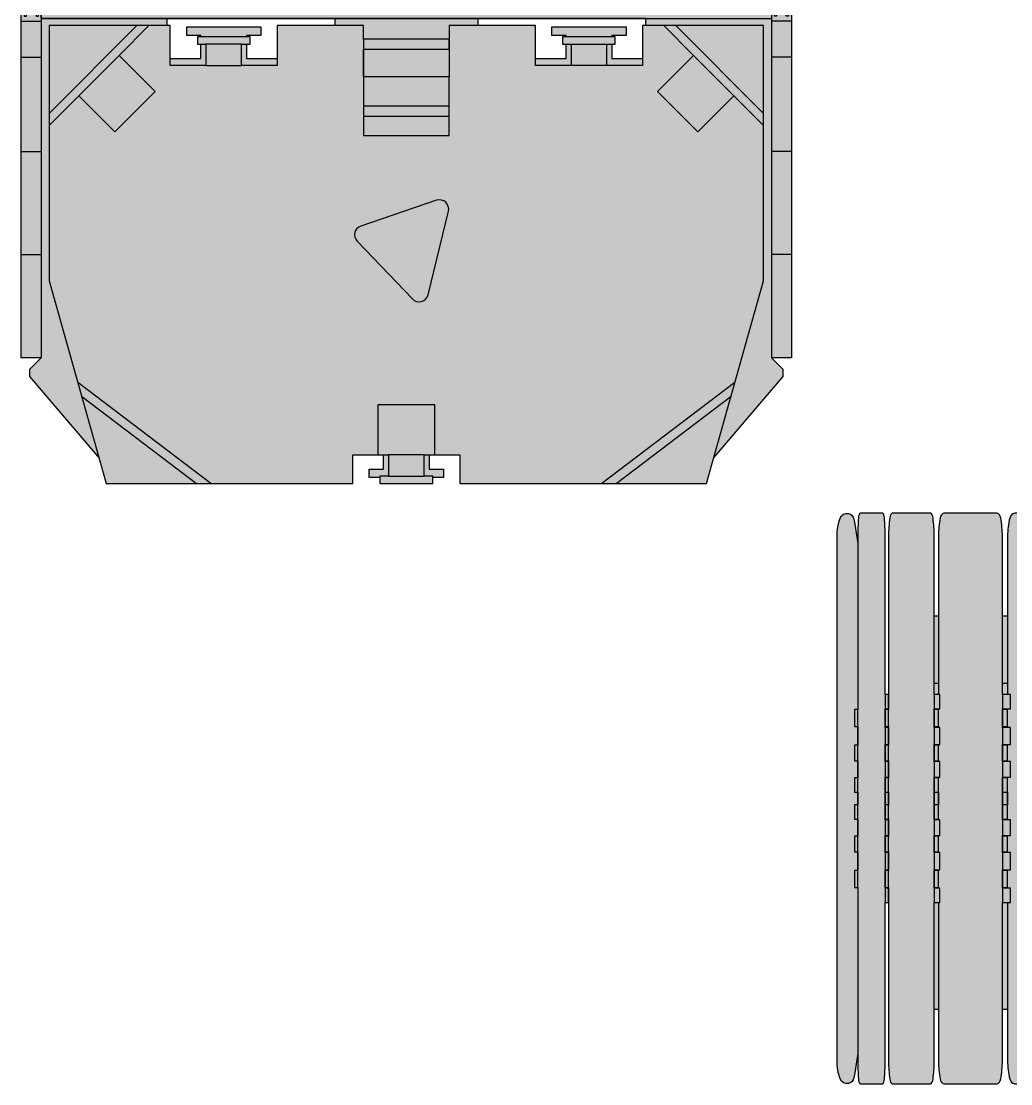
# Model space of a CAD drawing. Header units: millimetres. Extents: x -10890 to 10855, y -21000 to 23317.
# Drawn here: x -9050 to -5581, y -20600 to -16875 of the extents above; entities that cross this region are included whole.
import ezdxf

# ---------------------------------------------------------------- set-up
doc = ezdxf.new("R2010")
doc.units = ezdxf.units.MM
doc.set_wipeout_variables(frame=1)
doc.layers.add('Техника. Кран LR 11000', color=250, linetype='Continuous')
doc.layers.add('Техника. Кран LR 11000 Штриховка', color=7, linetype='Continuous', true_color=0xffd147)

# ---------------------------------------------------------------- blocks, each defined once
blk = doc.blocks.new('LR 11000-20250225.072029')
at = {"color": 0, "linetype": 'ByBlock', "lineweight": -2, "ltscale": 20, "transparency": 16777216}
blk.add_wipeout([(-5090.7, -641), (-5090.7, -405), (-5030, -405), (-5030, -392.1), (-5030, -392.1), (-4989.8, -397.7), (-4949.4, -401.7), (-4909, -404.1), (-4868.4, -405), (-4868.4, -405), (-1852.5, -405), (-1852.5, -705), (-1827.5, -705), (-1827.5, -740), (-1777.5, -740), (-1777.5, -705), (-1757.5, -705), (-1757.5, -655), (-1752.5, -650), (-1752.5, -594.8), (-1497.5, -594.8), (-1497.5, -650), (-1492.5, -655), (-1492.5, -705), (-1472.5, -705), (-1472.5, -740), (-1422.5, -740), (-1422.5, -705), (-1397.5, -705), (-1397.5, -405), (1397.5, -405), (1397.5, -705), (1422.5, -705), (1422.5, -740), (1472.5, -740), (1472.5, -705), (1492.5, -705), (1492.5, -655), (1497.5, -650), (1497.5, -594.8), (1752.5, -594.8), (1752.5, -650), (1757.5, -655), (1757.5, -705), (1777.5, -705), (1777.5, -740), (1827.5, -740), (1827.5, -705), (1852.5, -705), (1852.5, -405), (4886.6, -405), (4886.6, -405), (5012.5, -394.8), (5136.2, -368.7), (5255.6, -327.3), (5368.7, -271.1), (5368.9, -271), (5368.9, -230), (5477.4, -230), (5477.4, -190), (5098.1, -190), (5098.1, -190), (5073.3, -99.7), (5064.2, -6.5), (5071, 86.9), (5093.7, 177.7), (5098.1, 190), (5477.4, 190), (5477.4, 230), (5368.9, 230), (5368.9, 271), (5368.9, 271), (5255.4, 327.3), (5135.7, 368.9), (5011.7, 395), (4885.4, 405.4), (4833.3, 405), (1852.5, 405), (1852.5, 655), (1850, 657.5), (1850, 730), (1827.5, 730), (1827.5, 750), (1777.5, 750), (1777.5, 730), (1755, 730), (1755, 657.5), (1752.5, 655), (1752.5, 405), (1497.5, 405), (1497.5, 655), (1495, 657.5), (1495, 730), (1472.5, 730), (1472.5, 750), (1422.5, 750), (1422.5, 730), (1400, 730), (1400, 657.5), (1397.5, 655), (1397.5, 405), (-1397.5, 405), (-1397.5, 655), (-1400, 657.5), (-1400, 730), (-1422.5, 730), (-1422.5, 750), (-1472.5, 750), (-1472.5, 730), (-1495, 730), (-1495, 657.5), (-1497.5, 655), (-1497.5, 405), (-1752.5, 405), (-1752.5, 655), (-1755, 657.5), (-1755, 730), (-1777.5, 730), (-1777.5, 750), (-1827.5, 750), (-1827.5, 730), (-1850, 730), (-1850, 657.5), (-1852.5, 655), (-1852.5, 405), (-4833.8, 405), (-4833.8, 405), (-4883, 405.1), (-4932.2, 403), (-4981.2, 398.6), (-5030, 392.1), (-5030, 392.1), (-5030, 740), (-5930, 740), (-5930, 240), (-5975, 240), (-5975, 190), (-5195.1, 190), (-5195.1, 160), (-5112, 112), (-5380, 112), (-5380, 190), (-5580, 190), (-5580, 112), (-5990, 112), (-5990, -112), (-5112, -112), (-5195.1, -160), (-5195.1, -190), (-5380, -190), (-5380, -112), (-5580, -112), (-5580, -190), (-5975, -190), (-5975, -240), (-5930, -240), (-5930, -405), (-5869.3, -405), (-5869.3, -641)], dxfattribs=at)
at = {"layer": 'Техника. Кран LR 11000 Штриховка', "ltscale": 20, "true_color": 0xadadad, "transparency": 16777216}
h = blk.add_hatch(color=253, dxfattribs=at)
h.dxf.hatch_style = 1
edge = h.paths.add_edge_path()
edge.add_line((-5869.3, -641), (-5090.7, -641))
edge.add_line((-5090.7, -641), (-5090.7, -405))
edge.add_line((-5090.7, -405), (-5030, -405))
edge.add_line((-5030, -405), (-5030, -392.1))
edge.add_arc((-4866.8, 631.8), 1036.8, 260.9445, 269.913)
edge.add_line((-4868.4, -405), (-1852.5, -405))
edge.add_line((-1852.5, -405), (-1852.5, -705))
edge.add_line((-1852.5, -705), (-1827.5, -705))
edge.add_line((-1827.5, -705), (-1827.5, -740))
edge.add_line((-1827.5, -740), (-1777.5, -740))
edge.add_line((-1777.5, -740), (-1777.5, -705))
edge.add_line((-1777.5, -705), (-1757.5, -705))
edge.add_line((-1757.5, -705), (-1757.5, -655))
edge.add_line((-1757.5, -655), (-1752.5, -650))
edge.add_line((-1752.5, -650), (-1752.5, -594.8))
edge.add_line((-1752.5, -594.8), (-1497.5, -594.8))
edge.add_line((-1497.5, -594.8), (-1497.5, -650))
edge.add_line((-1497.5, -650), (-1492.5, -655))
edge.add_line((-1492.5, -655), (-1492.5, -705))
edge.add_line((-1492.5, -705), (-1472.5, -705))
edge.add_line((-1472.5, -705), (-1472.5, -740))
edge.add_line((-1472.5, -740), (-1422.5, -740))
edge.add_line((-1422.5, -740), (-1422.5, -705))
edge.add_line((-1422.5, -705), (-1397.5, -705))
edge.add_line((-1397.5, -705), (-1397.5, -405))
edge.add_line((-1397.5, -405), (1397.5, -405))
edge.add_line((1397.5, -405), (1397.5, -705))
edge.add_line((1397.5, -705), (1422.5, -705))
edge.add_line((1422.5, -705), (1422.5, -740))
edge.add_line((1422.5, -740), (1472.5, -740))
edge.add_line((1472.5, -740), (1472.5, -705))
edge.add_line((1472.5, -705), (1492.5, -705))
edge.add_line((1492.5, -705), (1492.5, -655))
edge.add_line((1492.5, -655), (1497.5, -650))
edge.add_line((1497.5, -650), (1497.5, -594.7))
edge.add_line((1497.5, -594.7), (1752.5, -594.7))
edge.add_line((1752.5, -594.7), (1752.5, -650))
edge.add_line((1752.5, -650), (1757.5, -655))
edge.add_line((1757.5, -655), (1757.5, -705))
edge.add_line((1757.5, -705), (1777.5, -705))
edge.add_line((1777.5, -705), (1777.5, -740))
edge.add_line((1777.5, -740), (1827.5, -740))
edge.add_line((1827.5, -740), (1827.5, -705))
edge.add_line((1827.5, -705), (1852.5, -705))
edge.add_line((1852.5, -705), (1852.5, -405))
edge.add_line((1852.5, -405), (4886.6, -405))
edge.add_arc((4868.9, 593.8), 999, 271.0116, 300.0335)
edge.add_line((5368.9, -271), (5368.9, -230))
edge.add_line((5368.9, -230), (5477.4, -230))
edge.add_line((5477.4, -230), (5477.4, -190))
edge.add_line((5477.4, -190), (5098.1, -190))
edge.add_arc((5613.2, 0), 549, 159.7535, 200.2465, ccw=False)
edge.add_line((5098.1, 190), (5477.4, 190))
edge.add_line((5477.4, 190), (5477.4, 230))
edge.add_line((5477.4, 230), (5368.9, 230))
edge.add_line((5368.9, 230), (5368.9, 271))
edge.add_arc((4866.7, -599.2), 1004.8, 60.0101, 91.9027)
edge.add_line((4833.3, 405), (1852.5, 405))
edge.add_line((1852.5, 405), (1852.5, 655))
edge.add_line((1852.5, 655), (1850, 657.5))
edge.add_line((1850, 657.5), (1850, 730))
edge.add_line((1850, 730), (1827.5, 730))
edge.add_line((1827.5, 730), (1827.5, 750))
edge.add_line((1827.5, 750), (1777.5, 750))
edge.add_line((1777.5, 750), (1777.5, 730))
edge.add_line((1777.5, 730), (1755, 730))
edge.add_line((1755, 730), (1755, 657.5))
edge.add_line((1755, 657.5), (1752.5, 655))
edge.add_line((1752.5, 655), (1752.5, 405))
edge.add_line((1752.5, 405), (1497.5, 405))
edge.add_line((1497.5, 405), (1497.5, 655))
edge.add_line((1497.5, 655), (1495, 657.5))
edge.add_line((1495, 657.5), (1495, 730))
edge.add_line((1495, 730), (1472.5, 730))
edge.add_line((1472.5, 730), (1472.5, 750))
edge.add_line((1472.5, 750), (1422.5, 750))
edge.add_line((1422.5, 750), (1422.5, 730))
edge.add_line((1422.5, 730), (1400, 730))
edge.add_line((1400, 730), (1400, 657.5))
edge.add_line((1400, 657.5), (1397.5, 655))
edge.add_line((1397.5, 655), (1397.5, 405))
edge.add_line((1397.5, 405), (-1397.5, 405))
edge.add_line((-1397.5, 405), (-1397.5, 655))
edge.add_line((-1397.5, 655), (-1400, 657.5))
edge.add_line((-1400, 657.5), (-1400, 730))
edge.add_line((-1400, 730), (-1422.5, 730))
edge.add_line((-1422.5, 730), (-1422.5, 750))
edge.add_line((-1422.5, 750), (-1472.5, 750))
edge.add_line((-1472.5, 750), (-1472.5, 730))
edge.add_line((-1472.5, 730), (-1495, 730))
edge.add_line((-1495, 730), (-1495, 657.5))
edge.add_line((-1495, 657.5), (-1497.5, 655))
edge.add_line((-1497.5, 655), (-1497.5, 405))
edge.add_line((-1497.5, 405), (-1752.5, 405))
edge.add_line((-1752.5, 405), (-1752.5, 655))
edge.add_line((-1752.5, 655), (-1755, 657.5))
edge.add_line((-1755, 657.5), (-1755, 730))
edge.add_line((-1755, 730), (-1777.5, 730))
edge.add_line((-1777.5, 730), (-1777.5, 750))
edge.add_line((-1777.5, 750), (-1827.5, 750))
edge.add_line((-1827.5, 750), (-1827.5, 730))
edge.add_line((-1827.5, 730), (-1850, 730))
edge.add_line((-1850, 730), (-1850, 657.5))
edge.add_line((-1850, 657.5), (-1852.5, 655))
edge.add_line((-1852.5, 655), (-1852.5, 405))
edge.add_line((-1852.5, 405), (-4833.8, 405))
edge.add_arc((-4860.7, -683.5), 1088.8, 88.5877, 98.9474)
edge.add_line((-5030, 392.1), (-5030, 740))
edge.add_line((-5030, 740), (-5930, 740))
edge.add_line((-5930, 740), (-5930, 240))
edge.add_line((-5930, 240), (-5975, 240))
edge.add_line((-5975, 240), (-5975, 190))
edge.add_line((-5975, 190), (-5195.1, 190))
edge.add_line((-5195.1, 190), (-5195.1, 160))
edge.add_line((-5195.1, 160), (-5112, 112))
edge.add_line((-5112, 112), (-5380, 112))
edge.add_line((-5380, 112), (-5380, 190))
edge.add_line((-5380, 190), (-5580, 190))
edge.add_line((-5580, 190), (-5580, 112))
edge.add_line((-5580, 112), (-5990, 112))
edge.add_line((-5990, 112), (-5990, -112))
edge.add_line((-5990, -112), (-5112, -112))
edge.add_line((-5112, -112), (-5195.1, -160))
edge.add_line((-5195.1, -160), (-5195.1, -190))
edge.add_line((-5195.1, -190), (-5380, -190))
edge.add_line((-5380, -190), (-5380, -112))
edge.add_line((-5380, -112), (-5580, -112))
edge.add_line((-5580, -112), (-5580, -190))
edge.add_line((-5580, -190), (-5975, -190))
edge.add_line((-5975, -190), (-5975, -240))
edge.add_line((-5975, -240), (-5930, -240))
edge.add_line((-5930, -240), (-5930, -405))
edge.add_line((-5930, -405), (-5869.3, -405))
edge.add_line((-5869.3, -405), (-5869.3, -641))
at = {"color": 0, "linetype": 'ByBlock', "lineweight": -2, "ltscale": 20, "transparency": 16777216}
for points in [[(-5869.3, -641), (-5090.7, -641)], [(-5030, 740), (-5930, 740), (-5930, 240), (-5975, 240), (-5975, 190), (-5195.1, 190)], [(-5580, 112), (-5990, 112), (-5990, -112), (-5112, -112)], [(-5580, -190), (-5975, -190), (-5975, -240), (-5930, -240), (-5930, -405), (-5869.3, -405), (-5869.3, -641)], [(-5930, 240), (-4910, 240)], [(-5930, -240), (-4910, -240)], [(-5869.3, -405), (-5090.7, -405)]]:
    blk.add_lwpolyline(points, dxfattribs=at)
blk = doc.blocks.new('LR 11000-20230902.15104')
at = {"color": 0, "linetype": 'ByBlock', "lineweight": -2, "ltscale": 20, "transparency": 16777216, "xscale": -1, "rotation": 180}
blk.add_blockref('LR 11000-20250225.072029', (0, -4600), dxfattribs=at)
blk = doc.blocks.new('LR 11000-20241012.082459')
at = {"color": 0, "linetype": 'ByBlock', "lineweight": -2, "ltscale": 20, "transparency": 16777216}
blk.add_wipeout([(920, -10), (936.1, -9.3), (952.1, -7.2), (967.9, -3.8), (983.3, 0.9), (983.3, 0.9), (983.3, 0.9), (991.1, 5.4), (996.8, 12.2), (999.7, 20.7), (999.5, 29.6), (999.5, 29.6), (999.5, 29.6), (996.9, 36.6), (992.2, 42.6), (986.1, 46.9), (978.9, 49.2), (978.9, 49.2), (961.4, 52), (364.5, 143.9), (364.5, 147), (45, 147), (29, 217), (-29, 217), (-45, 147), (-364.5, 147), (-364.5, 143.9), (-961.4, 52), (-978.9, 49.2), (-978.9, 49.2), (-986.1, 46.9), (-992.2, 42.6), (-996.9, 36.6), (-999.5, 29.6), (-999.5, 29.6), (-999.5, 29.6), (-999.7, 20.7), (-996.8, 12.2), (-991.1, 5.4), (-983.3, 0.9), (-983.3, 0.9), (-983.3, 0.9), (-967.9, -3.8), (-952.1, -7.2), (-936.1, -9.3), (-920, -10), (-920, -10)], dxfattribs=at)
at = {"layer": 'Техника. Кран LR 11000 Штриховка', "ltscale": 20, "true_color": 0xd6d6d6, "transparency": 16777216}
h = blk.add_hatch(color=254, dxfattribs=at)
h.dxf.hatch_style = 1
edge = h.paths.add_edge_path()
edge.add_arc((919.8, 180), 190, 270.0541, 289.5296)
edge.add_arc((975, 24.5), 25, 289.4786, 371.7502)
edge.add_arc((975, 24.5), 25, 11.7502, 80.9997)
edge.add_line((978.9, 49.2), (961.4, 52))
edge.add_line((961.4, 52), (364.5, 143.9))
edge.add_line((364.5, 143.9), (364.5, 147))
edge.add_line((364.5, 147), (45, 147))
edge.add_line((45, 147), (29, 217))
edge.add_line((29, 217), (-29, 217))
edge.add_line((-29, 217), (-45, 147))
edge.add_line((-45, 147), (-364.5, 147))
edge.add_line((-364.5, 147), (-364.5, 143.9))
edge.add_line((-364.5, 143.9), (-961.4, 52))
edge.add_line((-961.4, 52), (-978.9, 49.2))
edge.add_arc((-975, 24.5), 25, 99.0003, 168.2498)
edge.add_arc((-975, 24.5), 25, 168.2498, 250.5214)
edge.add_arc((-919.8, 180), 190, 250.4704, 269.9459)
edge.add_line((-920, -10), (920, -10))
at = {"color": 0, "linetype": 'ByBlock', "lineweight": -2, "ltscale": 20, "transparency": 16777216}
blk.add_lwpolyline([(920, -10, 0.085183), (983.3, 0.9, 0.375236), (999.5, 29.6, 0.311702), (978.9, 49.2), (961.4, 52), (364.5, 143.9), (364.5, 147), (45, 147), (29, 217), (-29, 217), (-45, 147), (-364.5, 147), (-364.5, 143.9), (-961.4, 52), (-978.9, 49.2, 0.311702), (-999.5, 29.6, 0.375236), (-983.3, 0.9, 0.085183), (-920, -10)], format="xyb", close=True, dxfattribs=at)
blk = doc.blocks.new('LR 11000-20241012.082455')
at = {"color": 0, "linetype": 'ByBlock', "lineweight": -2, "ltscale": 20, "transparency": 16777216}
blk.add_wipeout([(920, -160), (936, -159.5), (951.9, -157.9), (967.7, -155.3), (983.3, -151.7), (983.3, -151.7), (983.3, -151.7), (989.5, -149.6), (994.7, -145.6), (998.3, -140.1), (1000, -133.9), (1000, -133.9), (1000, 133.9), (1000, 133.9), (998.3, 140.1), (994.7, 145.6), (989.5, 149.6), (983.3, 151.7), (983.3, 151.7), (983.3, 151.7), (967.7, 155.3), (951.9, 157.9), (936, 159.5), (920, 160), (920, 160), (312, 160), (312, 200), (252, 200), (252, 160), (187, 160), (187, 200), (132, 200), (132, 160), (72, 160), (72, 200), (22, 200), (22, 160), (-22, 160), (-22, 200), (-72, 200), (-72, 160), (-132, 160), (-132, 200), (-187, 200), (-187, 160), (-252, 160), (-252, 200), (-312, 200), (-312, 160), (-920, 160), (-920, 160), (-936, 159.5), (-951.9, 157.9), (-967.7, 155.3), (-983.3, 151.7), (-983.3, 151.7), (-983.3, 151.7), (-989.5, 149.6), (-994.7, 145.6), (-998.3, 140.1), (-1000, 133.9), (-1000, 133.9), (-1000, -133.9), (-1000, -133.9), (-998.3, -140.1), (-994.7, -145.6), (-989.5, -149.6), (-983.3, -151.7), (-983.3, -151.7), (-983.3, -151.7), (-967.7, -155.3), (-951.9, -157.9), (-936, -159.5), (-920, -160), (-920, -160), (-364.5, -160), (-364.5, -200), (-314.5, -200), (-314.5, -160), (-249.5, -160), (-249.5, -200), (-189.5, -200), (-189.5, -160), (-129.5, -160), (-129.5, -200), (-74.5, -200), (-74.5, -160), (74.5, -160), (74.5, -200), (129.5, -200), (129.5, -160), (189.5, -160), (189.5, -200), (249.5, -200), (249.5, -160), (314.5, -160), (314.5, -200), (364.5, -200), (364.5, -160)], dxfattribs=at)
at = {"layer": 'Техника. Кран LR 11000 Штриховка', "ltscale": 20, "true_color": 0xd6d6d6, "transparency": 16777216}
h = blk.add_hatch(color=254, dxfattribs=at)
h.dxf.hatch_style = 1
edge = h.paths.add_edge_path()
edge.add_arc((920.1, 85.4), 245.4, 269.9727, 284.9312)
edge.add_arc((979.8, -131.7), 20.3, 280.0113, 353.9672)
edge.add_line((1000, -133.9), (1000, 133.9))
edge.add_arc((979.8, 131.7), 20.3, 6.0328, 79.9887)
edge.add_arc((920.1, -85.4), 245.4, 75.0688, 90.0273)
edge.add_line((920, 160), (312, 160))
edge.add_line((312, 160), (312, 200))
edge.add_line((312, 200), (252, 200))
edge.add_line((252, 200), (252, 160))
edge.add_line((252, 160), (187, 160))
edge.add_line((187, 160), (187, 200))
edge.add_line((187, 200), (132, 200))
edge.add_line((132, 200), (132, 160))
edge.add_line((132, 160), (72, 160))
edge.add_line((72, 160), (72, 200))
edge.add_line((72, 200), (22, 200))
edge.add_line((22, 200), (22, 160))
edge.add_line((22, 160), (-22, 160))
edge.add_line((-22, 160), (-22, 200))
edge.add_line((-22, 200), (-72, 200))
edge.add_line((-72, 200), (-72, 160))
edge.add_line((-72, 160), (-132, 160))
edge.add_line((-132, 160), (-132, 200))
edge.add_line((-132, 200), (-187, 200))
edge.add_line((-187, 200), (-187, 160))
edge.add_line((-187, 160), (-252, 160))
edge.add_line((-252, 160), (-252, 200))
edge.add_line((-252, 200), (-312, 200))
edge.add_line((-312, 200), (-312, 160))
edge.add_line((-312, 160), (-920, 160))
edge.add_arc((-920.1, -85.4), 245.4, 89.9727, 104.9312)
edge.add_arc((-979.8, 131.7), 20.3, 100.0113, 173.9672)
edge.add_line((-1000, 133.9), (-1000, -133.9))
edge.add_arc((-979.8, -131.7), 20.3, 186.0328, 259.9887)
edge.add_arc((-920.1, 85.4), 245.4, 255.0688, 270.0273)
edge.add_line((-920, -160), (-364.5, -160))
edge.add_line((-364.5, -160), (-364.5, -200))
edge.add_line((-364.5, -200), (-314.5, -200))
edge.add_line((-314.5, -200), (-314.5, -160))
edge.add_line((-314.5, -160), (-249.5, -160))
edge.add_line((-249.5, -160), (-249.5, -200))
edge.add_line((-249.5, -200), (-189.5, -200))
edge.add_line((-189.5, -200), (-189.5, -160))
edge.add_line((-189.5, -160), (-129.5, -160))
edge.add_line((-129.5, -160), (-129.5, -200))
edge.add_line((-129.5, -200), (-74.5, -200))
edge.add_line((-74.5, -200), (-74.5, -160))
edge.add_line((-74.5, -160), (74.5, -160))
edge.add_line((74.5, -160), (74.5, -200))
edge.add_line((74.5, -200), (129.5, -200))
edge.add_line((129.5, -200), (129.5, -160))
edge.add_line((129.5, -160), (189.5, -160))
edge.add_line((189.5, -160), (189.5, -200))
edge.add_line((189.5, -200), (249.5, -200))
edge.add_line((249.5, -200), (249.5, -160))
edge.add_line((249.5, -160), (314.5, -160))
edge.add_line((314.5, -160), (314.5, -200))
edge.add_line((314.5, -200), (364.5, -200))
edge.add_line((364.5, -200), (364.5, -160))
edge.add_line((364.5, -160), (920, -160))
at = {"color": 0, "linetype": 'ByBlock', "lineweight": -2, "ltscale": 20, "transparency": 16777216}
blk.add_lwpolyline([(920, -160, 0.065362), (983.3, -151.7, 0.334381), (1000, -133.9), (1000, 133.9, 0.334381), (983.3, 151.7, 0.065362), (920, 160), (312, 160), (312, 200), (252, 200), (252, 160), (187, 160), (187, 200), (132, 200), (132, 160), (72, 160), (72, 200), (22, 200), (22, 160), (-22, 160), (-22, 200), (-72, 200), (-72, 160), (-132, 160), (-132, 200), (-187, 200), (-187, 160), (-252, 160), (-252, 200), (-312, 200), (-312, 160), (-920, 160, 0.065362), (-983.3, 151.7, 0.334381), (-1000, 133.9), (-1000, -133.9, 0.334381), (-983.3, -151.7, 0.065362), (-920, -160), (-364.5, -160), (-364.5, -200), (-314.5, -200), (-314.5, -160), (-249.5, -160), (-249.5, -200), (-189.5, -200), (-189.5, -160), (-129.5, -160), (-129.5, -200), (-74.5, -200), (-74.5, -160), (74.5, -160), (74.5, -200), (129.5, -200), (129.5, -160), (189.5, -160), (189.5, -200), (249.5, -200), (249.5, -160), (314.5, -160), (314.5, -200), (364.5, -200), (364.5, -160)], format="xyb", close=True, dxfattribs=at)
for points in [[(-312, 160), (312, 160)], [(364.5, -160), (-364.5, -160)]]:
    blk.add_lwpolyline(points, dxfattribs=at)
blk = doc.blocks.new('LR 11000-20230901.134812')
at = {"color": 0, "linetype": 'ByBlock', "lineweight": -2, "ltscale": 20, "transparency": 16777216, "xscale": -1, "yscale": 0.9700000000000002, "rotation": 270}
blk.add_blockref('LR 11000-20241012.082455', (5467.35, 0), dxfattribs=at)
at = {"color": 0, "linetype": 'ByBlock', "lineweight": -2, "ltscale": 20, "transparency": 16777216, "rotation": 90}
blk.add_blockref('LR 11000-20241012.082459', (6210, 0), dxfattribs=at)
at = {"color": 0, "linetype": 'ByBlock', "lineweight": -2, "ltscale": 20, "transparency": 16777216, "xscale": -1, "yscale": 0.7000000000000001, "rotation": 270}
blk.add_blockref('LR 11000-20241012.082455', (5752.55, 0), dxfattribs=at)
at = {"color": 0, "linetype": 'ByBlock', "lineweight": -2, "ltscale": 20, "transparency": 16777216, "xscale": -1, "yscale": 0.5000000000000001, "rotation": 270}
blk.add_blockref('LR 11000-20241012.082455', (5959.55, 0), dxfattribs=at)
at = {"color": 0, "linetype": 'ByBlock', "lineweight": -2, "ltscale": 20, "transparency": 16777216, "xscale": -1, "yscale": 0.3, "rotation": 270}
blk.add_blockref('LR 11000-20241012.082455', (6099.55, 0), dxfattribs=at)
blk = doc.blocks.new('LR 11000-20250226.082553')
at = {"color": 0, "linetype": 'ByBlock', "lineweight": -2, "ltscale": 20, "transparency": 16777216}
blk.add_wipeout([(-840, -139.8), (-840, -279.8), (-720, -279.8), (-720, -199.8), (-770, -199.8), (-770, -169.8), (-510, -169.8), (-510, -199.8), (-560, -199.8), (-560, -279.8), (-250, -279.8), (-250, -139.8), (250, -139.8), (250, -279.8), (560, -279.8), (560, -199.8), (510, -199.8), (510, -169.8), (770, -169.8), (770, -199.8), (720, -199.8), (720, -279.8), (840, -279.8), (840, -139.8), (-1280, -139.8), (-1280, 0), (1280, 0), (1280, 220.1), (1350, 220.1), (1350, -1329.8), (1280, -1329.8), (1320, -1369.8), (1320, -1394.8), (1047.5, -1714.8), (600, -1714.8), (525, -1639.8), (80, -1639.8), (80, -1719.8), (130, -1719.8), (130, -1749.8), (-130, -1749.8), (-130, -1719.8), (-80, -1719.8), (-80, -1639.8), (-525, -1639.8), (-600, -1714.8), (-1047.5, -1714.8), (-1320, -1394.8), (-1320, -1369.8), (-1280, -1329.8), (-1350, -1329.8), (-1350, 220.1), (-1280, 220.1), (-1280, 0), (-1280, -139.8)], dxfattribs=at)
at = {"layer": 'Техника. Кран LR 11000 Штриховка', "ltscale": 20, "transparency": 16777216}
h = blk.add_hatch(color=256, dxfattribs=at)
h.dxf.hatch_style = 1
h.paths.add_polyline_path([(-1280, -139.8), (-840, -139.8), (-840, -279.8), (-720, -279.8), (-720, -199.8), (-770, -199.8), (-770, -169.8), (-510, -169.8), (-510, -199.8), (-560, -199.8), (-560, -279.8), (-250, -279.8), (-250, -139.8), (250, -139.8), (250, -279.8), (560, -279.8), (560, -199.8), (510, -199.8), (510, -169.8), (770, -169.8), (770, -199.8), (720, -199.8), (720, -279.8), (840, -279.8), (840, -139.8), (-1280, -139.8), (-1280, 0), (1280, 0), (1280, 220.1), (1350, 220.1), (1350, -1329.8), (1280, -1329.8), (1320, -1369.8), (1320, -1394.8), (1047.5, -1714.8), (600, -1714.8), (525, -1639.8), (80, -1639.8), (80, -1719.8), (130, -1719.8), (130, -1749.8), (-130, -1749.8), (-130, -1719.8), (-80, -1719.8), (-80, -1639.8), (-525, -1639.8), (-600, -1714.8), (-1047.5, -1714.8), (-1320, -1394.8), (-1320, -1369.8), (-1280, -1329.8), (-1350, -1329.8), (-1350, 220.1), (-1280, 220.1), (-1280, 0)])
at = {"color": 0, "linetype": 'ByBlock', "lineweight": -2, "ltscale": 20, "transparency": 16777216}
blk.add_lwpolyline([(-1280, -139.8), (-840, -139.8), (-840, -279.8), (-720, -279.8), (-720, -199.8), (-770, -199.8), (-770, -169.8), (-510, -169.8), (-510, -199.8), (-560, -199.8), (-560, -279.8), (-250, -279.8), (-250, -139.8), (250, -139.8), (250, -279.8), (560, -279.8), (560, -199.8), (510, -199.8), (510, -169.8), (770, -169.8), (770, -199.8), (720, -199.8), (720, -279.8), (840, -279.8), (840, -139.8), (-1280, -139.8), (-1280, 0), (1280, 0), (1280, 220.1), (1350, 220.1), (1350, -1329.8), (1280, -1329.8), (1320, -1369.8), (1320, -1394.8), (1047.5, -1714.8), (600, -1714.8), (525, -1639.8), (80, -1639.8), (80, -1719.8), (130, -1719.8), (130, -1749.8), (-130, -1749.8), (-130, -1719.8), (-80, -1719.8), (-80, -1639.8), (-525, -1639.8), (-600, -1714.8), (-1047.5, -1714.8), (-1320, -1394.8), (-1320, -1369.8), (-1280, -1329.8), (-1350, -1329.8), (-1350, 220.1), (-1280, 220.1), (-1280, 0)], close=True, dxfattribs=at)
for points in [[(-1350, 50.2), (-1280, 50.2)], [(1350, 50.2), (1280, 50.2)], [(-1280, 0), (-1280, -1329.8)], [(1280, 0), (1280, -1329.8)], [(-1340, -57.3), (-1340, -132.3), (-1332, -132.3), (-1332, -107.3), (-1298, -107.3), (-1298, -132.3), (-1290, -132.3), (-1290, -57.3), (-1298, -57.3), (-1298, -82.3), (-1332, -82.3), (-1332, -57.3), (-1340, -57.3)], [(1340, -57.3), (1340, -132.3), (1332, -132.3), (1332, -107.3), (1298, -107.3), (1298, -132.3), (1290, -132.3), (1290, -57.3), (1298, -57.3), (1298, -82.3), (1332, -82.3), (1332, -57.3), (1340, -57.3)], [(-1332, -82.3), (-1332, -107.3)], [(-1298, -82.3), (-1298, -107.3)], [(1298, -82.3), (1298, -107.3)], [(1332, -82.3), (1332, -107.3)], [(-1280, -139.8), (1280, -139.8)], [(-1350, -149.8), (-1280, -149.8)], [(1350, -149.8), (1280, -149.8)], [(-1350, -275.7), (-1280, -275.7)], [(1350, -275.7), (1280, -275.7)], [(-1350, -606.6), (-1280, -606.6)], [(1350, -606.6), (1280, -606.6)], [(-1350, -967.3), (-1280, -967.3)], [(1350, -967.3), (1280, -967.3)]]:
    blk.add_lwpolyline(points, dxfattribs=at)
blk = doc.blocks.new('LR 11000-20230901.142438')
at = {"color": 0, "linetype": 'ByBlock', "lineweight": -2, "ltscale": 20, "transparency": 16777216, "rotation": 180}
blk.add_blockref('LR 11000-20250226.082553', (7700, 1725.1), dxfattribs=at)
blk = doc.blocks.new('LR 11000-20230901.164458')
at = {"color": 0, "linetype": 'ByBlock', "lineweight": -2, "ltscale": 20, "transparency": 16777216}
blk.add_wipeout([(452.5, -1605), (452.5, -1465), (577.5, -1465), (577.5, -1540), (547.5, -1540), (547.5, -1565), (732.5, -1565), (732.5, -1540), (702.5, -1540), (702.5, -1465), (827.5, -1465), (827.5, -1605), (1252.5, -1605), (1252.5, -710), (1052.5, 0), (187.5, 0), (187.5, -100), (62.5, -100), (62.5, -25), (92.5, -25), (92.5, 0), (-92.5, 0), (-92.5, -25), (-62.5, -25), (-62.5, -100), (-187.5, -100), (-187.5, 0), (-1052.5, 0), (-1252.5, -710), (-1252.5, -1605), (-827.5, -1605), (-827.5, -1465), (-702.5, -1465), (-702.5, -1540), (-732.5, -1540), (-732.5, -1565), (-547.5, -1565), (-547.5, -1540), (-577.5, -1540), (-577.5, -1465), (-452.5, -1465), (-452.5, -1605), (-150, -1605), (-150, -1425), (150, -1425), (150, -1522.5), (-150, -1522.5), (-150, -1557.5), (150, -1557.5), (150, -1605)], dxfattribs=at)
at = {"layer": 'Техника. Кран LR 11000 Штриховка', "ltscale": 20, "true_color": 0xadadad, "transparency": 16777216}
h = blk.add_hatch(color=253, dxfattribs=at)
h.dxf.hatch_style = 1
h.paths.add_polyline_path([(150, -1605), (452.5, -1605), (452.5, -1465), (577.5, -1465), (577.5, -1540), (547.5, -1540), (547.5, -1565), (732.5, -1565), (732.5, -1540), (702.5, -1540), (702.5, -1465), (827.5, -1465), (827.5, -1605), (1252.5, -1605), (1252.5, -710), (1052.5, 0), (187.5, 0), (187.5, -100), (62.5, -100), (62.5, -25), (92.5, -25), (92.5, 0), (-92.5, 0), (-92.5, -25), (-62.5, -25), (-62.5, -100), (-187.5, -100), (-187.5, 0), (-1052.5, 0), (-1252.5, -710), (-1252.5, -1605), (-827.5, -1605), (-827.5, -1465), (-702.5, -1465), (-702.5, -1540), (-732.5, -1540), (-732.5, -1565), (-547.5, -1565), (-547.5, -1540), (-577.5, -1540), (-577.5, -1465), (-452.5, -1465), (-452.5, -1605), (-150, -1605), (-150, -1425), (150, -1425), (150, -1522.5), (-150, -1522.5), (-150, -1557.5), (150, -1557.5)])
at = {"color": 0, "linetype": 'ByBlock', "lineweight": -2, "ltscale": 20, "transparency": 16777216}
blk.add_lwpolyline([(150, -1605), (452.5, -1605), (452.5, -1465), (577.5, -1465), (577.5, -1540), (547.5, -1540), (547.5, -1565), (732.5, -1565), (732.5, -1540), (702.5, -1540), (702.5, -1465), (827.5, -1465), (827.5, -1605), (1252.5, -1605), (1252.5, -710), (1052.5, 0), (187.5, 0), (187.5, -100), (62.5, -100), (62.5, -25), (92.5, -25), (92.5, 0), (-92.5, 0), (-92.5, -25), (-62.5, -25), (-62.5, -100), (-187.5, -100), (-187.5, 0), (-1052.5, 0), (-1252.5, -710), (-1252.5, -1605), (-827.5, -1605), (-827.5, -1465), (-702.5, -1465), (-702.5, -1540), (-732.5, -1540), (-732.5, -1565), (-547.5, -1565), (-547.5, -1540), (-577.5, -1540), (-577.5, -1465), (-452.5, -1465), (-452.5, -1605), (-150, -1605), (-150, -1425), (150, -1425), (150, -1522.5), (-150, -1522.5), (-150, -1557.5), (150, -1557.5)], close=True, dxfattribs=at)
for points in [[(-1152, -353.3), (-685.5, 0)], [(-735.1, 0), (-1138.6, -305.6)], [(685.5, 0), (1152, -353.3)], [(1138.6, -305.6), (735.1, 0)], [(62.5, -25), (-62.5, -25)], [(-100, -100), (-100, -275), (100, -275), (100, -100)], [(-62.5, -100), (62.5, -100)], [(150, -1557.5), (150, -1220), (-150, -1220), (-150, -1425)], [(-1252.5, -1255), (-1148.2, -1359.3), (-1021.4, -1232.5), (-880, -1373.9), (-1006.8, -1500.7), (-902.5, -1605)], [(1252.5, -1255), (1148.2, -1359.3), (1021.4, -1232.5), (880, -1373.9), (1006.8, -1500.7), (902.5, -1605)], [(-944.8, -1605), (-1252.5, -1297.3)], [(150, -1287.5), (-150, -1287.5)], [(944.8, -1605), (1252.5, -1297.3)], [(-150, -1322.5), (150, -1322.5)], [(-1148.2, -1359.3), (-1006.8, -1500.7)], [(1006.8, -1500.7), (1148.2, -1359.3)], [(-702.5, -1465), (-577.5, -1465)], [(702.5, -1465), (577.5, -1465)], [(-577.5, -1540), (-702.5, -1540)], [(577.5, -1540), (702.5, -1540)]]:
    blk.add_lwpolyline(points, dxfattribs=at)
blk.add_lwpolyline([(-105.6, -992.4), (159.8, -902.3, 0.548619), (172.8, -849.1), (-21, -646.6, 0.591987), (-76, -661.4), (-147.6, -953.9, 0.591987), (-105.6, -992.4)], format="xyb", dxfattribs=at)
blk = doc.blocks.new('*U489')
at = {"color": 0, "linetype": 'ByBlock', "lineweight": -2, "ltscale": 20, "transparency": 16777216}
blk.add_blockref('LR 11000-20230902.15104', (0, 0), dxfattribs=at)
at = {"color": 0, "linetype": 'ByBlock', "lineweight": -2, "ltscale": 20, "transparency": 16777216, "rotation": 180}
blk.add_blockref('LR 11000-20230901.142438', (0, 0), dxfattribs=at)
at = {"color": 0, "linetype": 'ByBlock', "lineweight": -2, "ltscale": 20, "transparency": 16777216, "xscale": -1}
blk.add_blockref('LR 11000-20230901.134812', (30, -4600), dxfattribs=at)
at = {"color": 0, "linetype": 'ByBlock', "lineweight": -2, "ltscale": 20, "transparency": 16777216, "rotation": 180}
blk.add_blockref('LR 11000-20230901.164458', (-7700, -3495), dxfattribs=at)

msp = doc.modelspace()

# ---------------------------------------------------------------- block references
at = {"layer": 'Техника. Кран LR 11000'}
msp.add_blockref('*U489', (0, -15000), dxfattribs=at)

doc.saveas('drawing.dxf')
